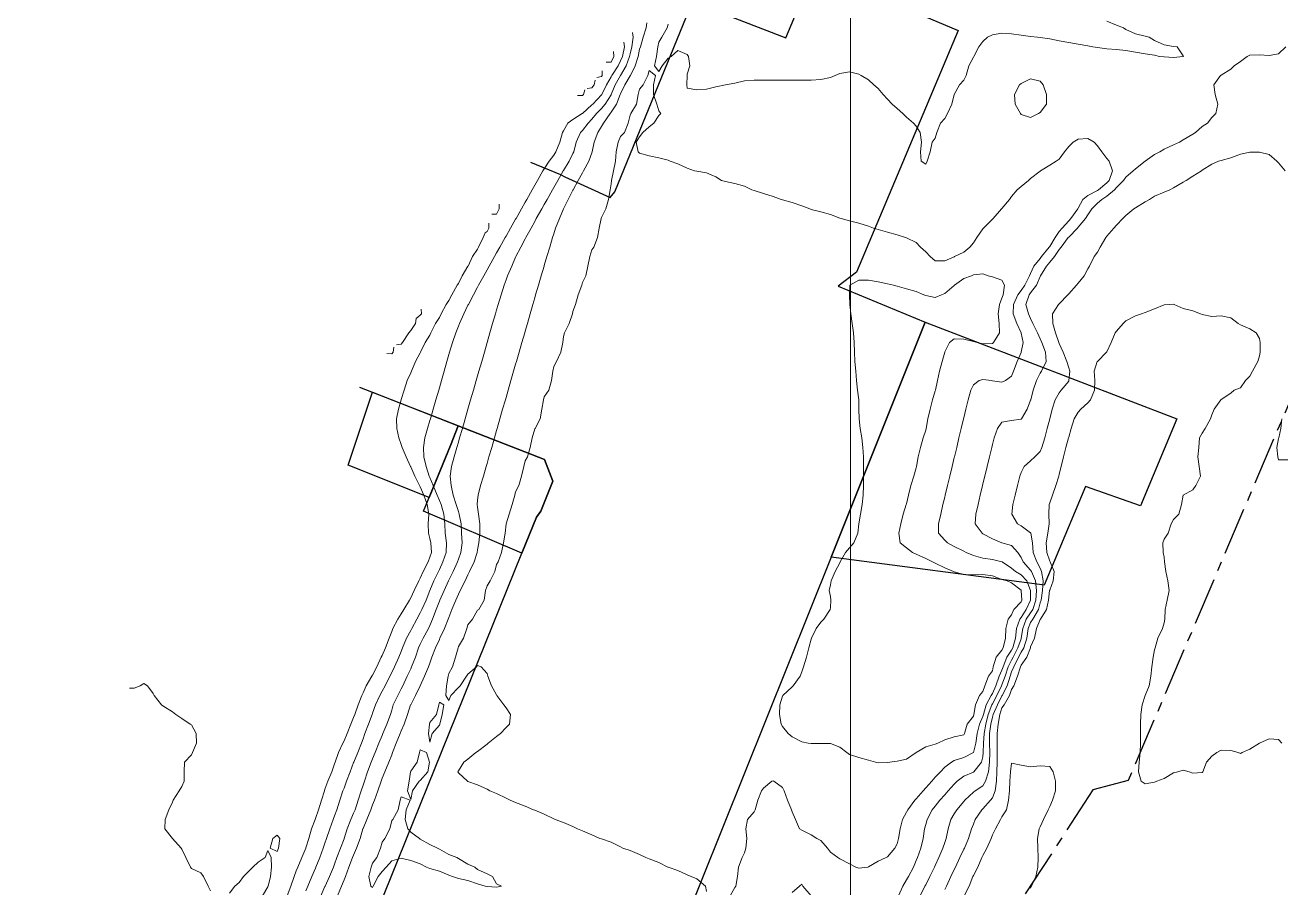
# Model space of a CAD drawing. Header units: centimetres. Extents: x 0 to 642158, y -847 to 649707.
# Drawn here: x 616123.5 to 616189.4, y 621816.2 to 621861.4 of the extents above; entities that cross this region are included whole.
import ezdxf

# ---------------------------------------------------------------- set-up
doc = ezdxf.new("R2010")
doc.units = ezdxf.units.CM
doc.header["$MEASUREMENT"] = 0
doc.linetypes.add('CENTERX2', pattern=[4, 2.5, -0.5, 0.5, -0.5])
doc.layers.add('MEV_grille', color=254, linetype='Continuous', lineweight=9)
doc.layers.add('WAL_topographie 0.5', color=253, linetype='Continuous', lineweight=20)
doc.layers.add('SPW_batiments', color=7, linetype='Continuous')
doc.layers.add('SPW_parcellaire cadastral', color=7, linetype='CENTERX2', lineweight=25, true_color=0xff0542)

# ---------------------------------------------------------------- blocks, each defined once
blk = doc.blocks.new('*U112')
at = {"layer": 'MEV_grille', "transparency": 33554687}
blk.add_lwpolyline([(0, 1825.476), (0, -1825.476)], dxfattribs=at)
blk = doc.blocks.new('*U113')
at = {"layer": 'MEV_grille', "color": 0, "linetype": 'ByBlock', "lineweight": -2, "transparency": 16777216}
blk.add_blockref('*U112', (800, 0), dxfattribs=at)

msp = doc.modelspace()

# ---------------------------------------------------------------- linework, layer by layer
at = {"layer": 'SPW_batiments'}
for points in [[(616171.126, 621882.003), (616178.111, 621879.269), (616185.422, 621897.199), (616187.075, 621901.25), (616187.257, 621901.694), (616194.257, 621898.688), (616194.082, 621898.413), (616184.051, 621872.988), (616180.718, 621865.674), (616170.565, 621869.487), (616169.685, 621868.452), (616167.672, 621863.14), (616172.446, 621861.106), (616167.122, 621848.431), (616166.152, 621847.699), (616170.725, 621845.814), (616165.786, 621833.502), (616146.481, 621785.376)], [(616150.036, 621854.203), (616151.608, 621853.562), (616151.828, 621853.428), (616154.201, 621852.356), (616154.442, 621852.653), (616158.522, 621862.609), (616163.412, 621860.728), (616167.522, 621870.49), (616163.591, 621872.07)], [(616165.786, 621833.502), (616170.725, 621845.814), (616183.916, 621840.755), (616182.017, 621836.188), (616179.134, 621837.204), (616176.967, 621832.037), (616176.717, 621832.07), (616165.786, 621833.502)], [(616139.314, 621808.305), (616149.58, 621833.701), (616150.345, 621835.593), (616150.563, 621835.91), (616151.191, 621837.473), (616150.76, 621838.609), (616146.237, 621840.38), (616141.082, 621842.399)], [(616146.237, 621840.38), (616145.834, 621839.35), (616144.714, 621836.622), (616140.471, 621838.317), (616141.746, 621842.14), (616146.237, 621840.38)], [(616150.76, 621838.609), (616151.191, 621837.473), (616150.563, 621835.91), (616150.345, 621835.593), (616149.58, 621833.701), (616144.417, 621835.9), (616145.834, 621839.35), (616146.237, 621840.38), (616150.76, 621838.609)]]:
    msp.add_lwpolyline(points, dxfattribs=at)
at = {"layer": 'SPW_parcellaire cadastral'}
msp.add_lwpolyline([(616188.258, 621904.586), (616209.84, 621894.414), (616210.931, 621891.196), (616181.371, 621821.788), (616179.519, 621821.304), (616153.63, 621781.526), (616142.741, 621768.2), (616134.192, 621775.582), (616131.925, 621772.599), (616129.462, 621769.852), (616125.173, 621773.406), (616099.439, 621787.506)], dxfattribs=at)
at = {"layer": 'WAL_topographie 0.5'}
for points in [[(616156.126, 621861.5), (616156.092, 621861.25), (616155.937, 621860.75), (616155.793, 621860.25), (616155.75, 621860.123), (616155.665, 621859.75), (616155.521, 621859.25), (616155.268, 621858.75), (616155.25, 621858.722), (616154.966, 621858.25), (616154.75, 621857.792), (616154.735, 621857.75), (616154.533, 621857.25), (616154.25, 621856.818), (616154.197, 621856.75), (616153.85, 621856.25), (616153.75, 621856.079), (616153.566, 621855.75), (616153.37, 621855.25), (616153.265, 621854.75), (616153.25, 621854.701), (616153.094, 621854.25), (616152.813, 621853.75), (616152.75, 621853.638), (616152.535, 621853.25), (616152.259, 621852.75), (616152.25, 621852.732), (616152.005, 621852.25), (616151.75, 621851.75), (616151.75, 621851.75), (616151.543, 621851.25), (616151.347, 621850.75), (616151.25, 621850.451), (616151.185, 621850.25), (616151.034, 621849.75), (616150.886, 621849.25), (616150.75, 621848.781), (616150.741, 621848.75), (616150.593, 621848.25), (616150.444, 621847.75), (616150.296, 621847.25), (616150.25, 621847.089), (616150.154, 621846.75), (616150.015, 621846.25), (616149.87, 621845.75), (616149.75, 621845.344), (616149.723, 621845.25), (616149.577, 621844.75), (616149.432, 621844.25), (616149.286, 621843.75), (616149.25, 621843.623), (616149.145, 621843.25), (616149.003, 621842.75), (616148.859, 621842.25), (616148.75, 621841.875), (616148.714, 621841.75), (616148.568, 621841.25), (616148.424, 621840.75), (616148.284, 621840.25), (616148.25, 621840.131), (616148.141, 621839.75), (616147.995, 621839.25), (616147.85, 621838.75), (616147.75, 621838.406), (616147.704, 621838.25), (616147.556, 621837.75), (616147.407, 621837.25), (616147.277, 621836.75), (616147.25, 621836.489), (616147.233, 621836.25), (616147.25, 621836.113), (616147.295, 621835.75), (616147.368, 621835.25), (616147.369, 621834.75), (616147.318, 621834.25), (616147.25, 621833.88), (616147.23, 621833.75), (616147.066, 621833.25), (616146.836, 621832.75), (616146.75, 621832.575), (616146.597, 621832.25), (616146.348, 621831.75), (616146.25, 621831.553), (616146.117, 621831.25), (616145.91, 621830.75), (616145.75, 621830.333), (616145.72, 621830.25), (616145.516, 621829.75), (616145.279, 621829.25), (616145.25, 621829.189), (616145.049, 621828.75), (616144.862, 621828.25), (616144.75, 621827.936), (616144.685, 621827.75), (616144.474, 621827.25), (616144.25, 621826.76), (616144.245, 621826.75), (616144.002, 621826.25), (616143.75, 621825.764), (616143.743, 621825.75), (616143.575, 621825.25), (616143.409, 621824.75), (616143.25, 621824.39), (616143.193, 621824.25), (616142.989, 621823.75), (616142.798, 621823.25), (616142.75, 621823.134), (616142.598, 621822.75), (616142.383, 621822.25), (616142.25, 621821.905), (616142.197, 621821.75), (616142.021, 621821.25), (616141.842, 621820.75), (616141.75, 621820.506), (616141.663, 621820.25), (616141.449, 621819.75), (616141.25, 621819.271), (616141.242, 621819.25), (616141.089, 621818.75), (616140.911, 621818.25), (616140.75, 621817.871), (616140.701, 621817.75), (616140.51, 621817.25), (616140.323, 621816.75), (616140.25, 621816.576), (616140.111, 621816.25), (616139.9, 621815.75)], [(616157.25, 621861.443), (616157.192, 621861.25), (616156.918, 621860.75), (616156.75, 621860.492), (616156.697, 621860.25), (616156.631, 621859.75), (616156.529, 621859.25), (616156.75, 621858.956), (616156.925, 621859.25), (616157.25, 621859.647), (616157.405, 621859.75), (616157.75, 621860.058), (616158.25, 621859.844), (616158.315, 621859.75), (616158.381, 621859.25), (616158.25, 621858.821), (616158.242, 621858.75), (616158.228, 621858.25), (616158.25, 621858.083), (616158.75, 621858), (616159.25, 621858.036), (616159.75, 621858.15), (616160.249, 621858.25), (616160.25, 621858.25), (616160.75, 621858.35), (616161.25, 621858.464), (616161.75, 621858.5), (616162.25, 621858.5), (616162.75, 621858.5), (616163.25, 621858.5), (616163.75, 621858.5), (616164.25, 621858.5), (616164.75, 621858.5), (616165.25, 621858.536), (616165.75, 621858.65), (616166, 621858.75), (616166.25, 621858.85), (616166.75, 621858.938), (616167.25, 621858.821), (616167.361, 621858.75), (616167.75, 621858.517), (616168.036, 621858.25), (616168.25, 621858.062), (616168.513, 621857.75), (616168.75, 621857.513), (616169, 621857.25), (616169.25, 621857.012), (616169.555, 621856.75), (616169.75, 621856.566), (616170.103, 621856.25), (616170.25, 621856.094), (616170.462, 621855.75), (616170.536, 621855.25), (616170.478, 621854.75), (616170.513, 621854.25), (616170.75, 621854.1), (616170.835, 621854.25), (616170.976, 621854.75), (616171.091, 621855.25), (616171.25, 621855.469), (616171.33, 621855.75), (616171.526, 621856.25), (616171.75, 621856.491), (616171.887, 621856.75), (616172.125, 621857.25), (616172.25, 621857.75), (616172.25, 621857.75), (616172.518, 621858.25), (616172.75, 621858.507), (616172.879, 621858.75), (616173.016, 621859.25), (616173.25, 621859.704), (616173.271, 621859.75), (616173.533, 621860.25), (616173.75, 621860.521), (616173.984, 621860.75), (616174.25, 621860.87), (616174.75, 621860.964), (616175.25, 621860.93), (616175.75, 621860.855), (616176.25, 621860.787), (616176.615, 621860.75), (616176.75, 621860.735), (616177.25, 621860.661), (616177.75, 621860.556), (616178.25, 621860.473), (616178.75, 621860.393), (616179.25, 621860.298), (616179.506, 621860.25), (616179.75, 621860.213), (616180.25, 621860.149), (616180.75, 621860.105), (616181.25, 621860.052), (616181.75, 621859.967), (616182.25, 621859.89), (616182.75, 621859.81), (616183.017, 621859.75), (616183.25, 621859.725), (616183.75, 621859.699), (616184.25, 621859.746), (616184.259, 621859.75), (616184.25, 621859.786), (616183.94, 621860.25), (616183.75, 621860.275), (616183.25, 621860.359), (616182.75, 621860.574), (616182.464, 621860.75), (616182.25, 621860.803), (616181.75, 621860.937), (616181.25, 621861.164), (616181.117, 621861.25), (616180.75, 621861.384), (616180.25, 621861.602)], [(616154.914, 621860.5), (616154.96, 621860.25), (616154.849, 621859.75), (616154.75, 621859.509), (616154.618, 621859.25), (616154.294, 621858.75), (616154.25, 621858.671), (616154.007, 621858.25), (616153.766, 621857.75), (616153.75, 621857.726), (616153.295, 621857.25), (616153.25, 621857.205), (616152.75, 621856.761), (616152.73, 621856.75), (616152.25, 621856.447), (616152, 621856.267), (616151.991, 621856.25), (616151.75, 621855.849), (616151.712, 621855.75), (616151.561, 621855.25), (616151.358, 621854.75), (616151.25, 621854.578), (616151.013, 621854.25), (616150.75, 621853.856), (616150.678, 621853.75), (616150.396, 621853.25), (616150.25, 621852.991), (616150.114, 621852.75), (616149.832, 621852.25), (616149.75, 621852.104), (616149.551, 621851.75), (616149.269, 621851.25), (616149.25, 621851.217), (616148.987, 621850.75), (616148.75, 621850.33), (616148.705, 621850.25), (616148.423, 621849.75), (616148.25, 621849.443), (616148.141, 621849.25), (616147.861, 621848.75), (616147.75, 621848.552), (616147.582, 621848.25), (616147.306, 621847.75), (616147.25, 621847.645), (616147.04, 621847.25), (616146.773, 621846.75), (616146.75, 621846.701), (616146.537, 621846.25), (616146.307, 621845.75), (616146.25, 621845.602), (616146.116, 621845.25), (616145.942, 621844.75), (616145.786, 621844.25), (616145.75, 621844.125), (616145.641, 621843.75), (616145.499, 621843.25), (616145.357, 621842.75), (616145.25, 621842.375), (616145.214, 621842.25), (616145.068, 621841.75), (616144.923, 621841.25), (616144.777, 621840.75), (616144.75, 621840.656), (616144.63, 621840.25), (616144.491, 621839.75), (616144.41, 621839.25), (616144.443, 621838.75), (616144.563, 621838.25), (616144.718, 621837.75), (616144.75, 621837.671), (616144.928, 621837.25), (616145.137, 621836.75), (616145.25, 621836.472), (616145.347, 621836.25), (616145.492, 621835.75), (616145.529, 621835.25), (616145.554, 621834.75), (616145.624, 621834.25), (616145.605, 621833.75), (616145.438, 621833.25), (616145.25, 621832.855), (616145.198, 621832.75), (616144.961, 621832.25), (616144.752, 621831.75), (616144.75, 621831.745), (616144.555, 621831.25), (616144.33, 621830.75), (616144.25, 621830.577), (616144.072, 621830.25), (616143.801, 621829.75), (616143.75, 621829.661), (616143.522, 621829.25), (616143.32, 621828.75), (616143.25, 621828.554), (616143.133, 621828.25), (616142.894, 621827.75), (616142.75, 621827.448), (616142.656, 621827.25), (616142.404, 621826.75), (616142.25, 621826.481), (616142.12, 621826.25), (616141.902, 621825.75), (616141.75, 621825.324), (616141.725, 621825.25), (616141.541, 621824.75), (616141.348, 621824.25), (616141.25, 621823.979), (616141.166, 621823.75), (616140.971, 621823.25), (616140.759, 621822.75), (616140.75, 621822.726), (616140.565, 621822.25), (616140.385, 621821.75), (616140.25, 621821.39), (616140.196, 621821.25), (616140.037, 621820.75), (616139.867, 621820.25), (616139.75, 621819.931), (616139.687, 621819.75), (616139.513, 621819.25), (616139.337, 621818.75), (616139.25, 621818.505), (616139.163, 621818.25), (616138.975, 621817.75), (616138.773, 621817.25), (616138.75, 621817.196), (616138.564, 621816.75), (616138.35, 621816.25), (616138.25, 621816.013)], [(616155.384, 621861), (616155.41, 621860.75), (616155.346, 621860.25), (616155.25, 621859.884), (616155.22, 621859.75), (616155.05, 621859.25), (616154.75, 621858.75), (616154.75, 621858.75), (616154.465, 621858.25), (616154.26, 621857.75), (616154.25, 621857.732), (616153.951, 621857.25), (616153.75, 621857.01), (616153.489, 621856.75), (616153.25, 621856.459), (616153.047, 621856.25), (616152.75, 621855.859), (616152.646, 621855.75), (616152.426, 621855.25), (616152.295, 621854.75), (616152.25, 621854.653), (616152.052, 621854.25), (616151.75, 621853.763), (616151.742, 621853.75), (616151.46, 621853.25), (616151.25, 621852.877), (616151.178, 621852.75), (616150.896, 621852.25), (616150.75, 621851.991), (616150.614, 621851.75), (616150.334, 621851.25), (616150.25, 621851.098), (616150.057, 621850.75), (616149.781, 621850.25), (616149.75, 621850.19), (616149.523, 621849.75), (616149.264, 621849.25), (616149.25, 621849.219), (616149.041, 621848.75), (616148.824, 621848.25), (616148.75, 621848.041), (616148.648, 621847.75), (616148.488, 621847.25), (616148.333, 621846.75), (616148.25, 621846.469), (616148.186, 621846.25), (616148.041, 621845.75), (616147.895, 621845.25), (616147.752, 621844.75), (616147.75, 621844.742), (616147.612, 621844.25), (616147.468, 621843.75), (616147.323, 621843.25), (616147.25, 621843), (616147.177, 621842.75), (616147.033, 621842.25), (616146.891, 621841.75), (616146.75, 621841.25), (616146.75, 621841.25), (616146.605, 621840.75), (616146.459, 621840.25), (616146.314, 621839.75), (616146.25, 621839.531), (616146.167, 621839.25), (616146.019, 621838.75), (616145.885, 621838.25), (616145.819, 621837.75), (616145.86, 621837.25), (616145.982, 621836.75), (616146.138, 621836.25), (616146.25, 621835.885), (616146.295, 621835.75), (616146.396, 621835.25), (616146.419, 621834.75), (616146.437, 621834.25), (616146.382, 621833.75), (616146.25, 621833.387), (616146.203, 621833.25), (616145.979, 621832.75), (616145.75, 621832.288), (616145.732, 621832.25), (616145.498, 621831.75), (616145.272, 621831.25), (616145.25, 621831.194), (616145.085, 621830.75), (616144.892, 621830.25), (616144.75, 621829.921), (616144.674, 621829.75), (616144.408, 621829.25), (616144.25, 621828.929), (616144.164, 621828.75), (616143.992, 621828.25), (616143.797, 621827.75), (616143.75, 621827.649), (616143.563, 621827.25), (616143.334, 621826.75), (616143.25, 621826.592), (616143.064, 621826.25), (616142.835, 621825.75), (616142.75, 621825.469), (616142.68, 621825.25), (616142.501, 621824.75), (616142.294, 621824.25), (616142.25, 621824.146), (616142.081, 621823.75), (616141.887, 621823.25), (616141.75, 621822.925), (616141.676, 621822.75), (616141.479, 621822.25), (616141.319, 621821.75), (616141.25, 621821.546), (616141.145, 621821.25), (616140.989, 621820.75), (616140.827, 621820.25), (616140.75, 621820.077), (616140.602, 621819.75), (616140.411, 621819.25), (616140.254, 621818.75), (616140.25, 621818.739), (616140.062, 621818.25), (616139.87, 621817.75), (616139.75, 621817.395), (616139.698, 621817.25), (616139.49, 621816.75), (616139.256, 621816.25), (616139.25, 621816.235), (616139.03, 621815.75)], [(616154.383, 621860), (616154.403, 621859.75), (616154.25, 621859.443), (616154, 621859.443)], [(616169.315, 621815.75), (616169.556, 621816.25), (616169.75, 621816.587), (616169.842, 621816.75), (616170.103, 621817.25), (616170.25, 621817.592), (616170.318, 621817.75), (616170.487, 621818.25), (616170.61, 621818.75), (616170.693, 621819.25), (616170.75, 621819.481), (616170.818, 621819.75), (616171.093, 621820.25), (616171.25, 621820.448), (616171.493, 621820.75), (616171.75, 621821.042), (616171.934, 621821.25), (616172.25, 621821.597), (616172.407, 621821.75), (616172.75, 621822.013), (616173.25, 621822.225), (616173.282, 621822.25), (616173.684, 621822.75), (616173.75, 621823.03), (616173.771, 621823.25), (616173.782, 621823.75), (616173.807, 621824.25), (616173.902, 621824.75), (616174.03, 621825.25), (616174.219, 621825.75), (616174.25, 621825.803), (616174.485, 621826.25), (616174.73, 621826.75), (616174.75, 621826.796), (616174.914, 621827.25), (616175.073, 621827.75), (616175.25, 621828.096), (616175.333, 621828.25), (616175.588, 621828.75), (616175.75, 621829.217), (616175.762, 621829.25), (616175.843, 621829.75), (616176.023, 621830.25), (616176.25, 621830.573), (616176.366, 621830.75), (616176.517, 621831.25), (616176.553, 621831.75), (616176.515, 621832.25), (616176.293, 621832.75), (616176.25, 621832.821), (616175.856, 621833.25), (616175.75, 621833.485), (616175.588, 621833.75), (616175.25, 621834.108), (616174.75, 621834.25), (616174.75, 621834.25), (616174.25, 621834.45), (616173.75, 621834.722), (616173.704, 621834.75), (616173.342, 621835.25), (616173.372, 621835.75), (616173.493, 621836.25), (616173.61, 621836.75), (616173.727, 621837.25), (616173.75, 621837.344), (616173.849, 621837.75), (616173.97, 621838.25), (616174.092, 621838.75), (616174.213, 621839.25), (616174.25, 621839.407), (616174.335, 621839.75), (616174.507, 621840.25), (616174.75, 621840.581), (616175.25, 621840.658), (616175.75, 621840.733), (616175.766, 621840.75), (616176.078, 621841.25), (616176.25, 621841.722), (616176.258, 621841.75), (616176.392, 621842.25), (616176.552, 621842.75), (616176.75, 621843.14), (616176.823, 621843.25), (616177.071, 621843.75), (616177.025, 621844.25), (616176.843, 621844.75), (616176.75, 621844.949), (616176.611, 621845.25), (616176.375, 621845.75), (616176.25, 621846.01), (616176.136, 621846.25), (616176.006, 621846.75), (616176.177, 621847.25), (616176.25, 621847.353), (616176.568, 621847.75), (616176.75, 621848.207), (616176.772, 621848.25), (616177.081, 621848.75), (616177.25, 621848.954), (616177.497, 621849.25), (616177.75, 621849.619), (616177.855, 621849.75), (616178.227, 621850.25), (616178.25, 621850.277), (616178.713, 621850.75), (616178.75, 621850.79), (616179.125, 621851.25), (616179.25, 621851.448), (616179.465, 621851.75), (616179.75, 621852.047), (616179.991, 621852.25), (616180.25, 621852.423), (616180.641, 621852.75), (616180.75, 621852.867), (616181.121, 621853.25), (616181.25, 621853.413), (616181.628, 621853.75), (616181.75, 621853.856), (616182.25, 621854.25), (616182.25, 621854.25), (616182.75, 621854.61), (616183.032, 621854.75), (616183.25, 621854.884), (616183.75, 621855.117), (616184.058, 621855.25), (616184.25, 621855.376), (616184.75, 621855.671), (616184.895, 621855.75), (616185.25, 621856.065), (616185.53, 621856.25), (616185.75, 621856.55), (616185.962, 621856.75), (616186.071, 621857.25), (616185.925, 621857.75), (616185.85, 621858.25), (616186.21, 621858.75), (616186.25, 621858.771), (616186.75, 621859.085), (616186.924, 621859.25), (616187.25, 621859.473), (616187.613, 621859.75), (616187.75, 621859.816), (616188.25, 621859.825), (616188.75, 621859.794), (616189.25, 621859.888), (616189.641, 621860.25)], [(616160.491, 621815.75), (616160.75, 621816.174), (616160.787, 621816.25), (616160.879, 621816.75), (616160.943, 621817.25), (616161.122, 621817.75), (616161.25, 621818), (616161.315, 621818.25), (616161.364, 621818.75), (616161.32, 621819.25), (616161.4, 621819.75), (616161.75, 621820.154), (616161.808, 621820.25), (616161.948, 621820.75), (616162.148, 621821.25), (616162.25, 621821.395), (616162.69, 621821.75), (616162.75, 621821.768), (616162.794, 621821.75), (616163.25, 621821.42), (616163.332, 621821.25), (616163.503, 621820.75), (616163.71, 621820.25), (616163.75, 621820.15), (616163.922, 621819.75), (616164.139, 621819.25), (616164.25, 621819.182), (616164.75, 621818.934), (616165.036, 621818.75), (616165.25, 621818.65), (616165.607, 621818.25), (616165.75, 621818.038), (616166.146, 621817.75), (616166.25, 621817.684), (616166.75, 621817.424), (616167.094, 621817.25), (616167.25, 621817.194), (616167.712, 621817.25), (616167.75, 621817.257), (616168.25, 621817.566), (616168.67, 621817.75), (616168.75, 621817.786), (616169.129, 621818.25), (616169.25, 621818.462), (616169.329, 621818.75), (616169.418, 621819.25), (616169.541, 621819.75), (616169.75, 621820.128), (616169.812, 621820.25), (616170.185, 621820.75), (616170.25, 621820.825), (616170.617, 621821.25), (616170.75, 621821.397), (616171.066, 621821.75), (616171.25, 621821.956), (616171.518, 621822.25), (616171.75, 621822.482), (616172.107, 621822.75), (616172.25, 621822.83), (616172.75, 621822.99), (616173.25, 621823.25), (616173.25, 621823.25), (616173.387, 621823.75), (616173.452, 621824.25), (616173.576, 621824.75), (616173.75, 621825.15), (616173.777, 621825.25), (616173.92, 621825.75), (616174.185, 621826.25), (616174.25, 621826.349), (616174.422, 621826.75), (616174.607, 621827.25), (616174.75, 621827.571), (616174.804, 621827.75), (616175.004, 621828.25), (616175.25, 621828.628), (616175.313, 621828.75), (616175.456, 621829.25), (616175.519, 621829.75), (616175.688, 621830.25), (616175.75, 621830.332), (616176.01, 621830.75), (616176.243, 621831.25), (616176.25, 621831.65), (616176.251, 621831.75), (616176.25, 621831.756), (616176.055, 621832.25), (616175.75, 621832.578), (616175.45, 621832.75), (616175.25, 621832.918), (616174.755, 621833.25), (616174.75, 621833.254), (616174.25, 621833.38), (616173.75, 621833.444), (616173.25, 621833.586), (616172.877, 621833.75), (616172.75, 621833.811), (616172.25, 621834.059), (616171.894, 621834.25), (616171.75, 621834.381), (616171.428, 621834.75), (616171.42, 621835.25), (616171.537, 621835.75), (616171.654, 621836.25), (616171.75, 621836.646), (616171.775, 621836.75), (616171.896, 621837.25), (616172.018, 621837.75), (616172.14, 621838.25), (616172.25, 621838.721), (616172.257, 621838.75), (616172.374, 621839.25), (616172.494, 621839.75), (616172.615, 621840.25), (616172.739, 621840.75), (616172.75, 621840.797), (616172.86, 621841.25), (616172.979, 621841.75), (616173.119, 621842.25), (616173.25, 621842.535), (616173.558, 621842.75), (616173.75, 621842.813), (616174.196, 621842.75), (616174.25, 621842.743), (616174.75, 621842.665), (616174.939, 621842.75), (616175.25, 621842.985), (616175.361, 621843.25), (616175.546, 621843.75), (616175.75, 621844.226), (616175.761, 621844.25), (616175.857, 621844.75), (616175.75, 621845.237), (616175.748, 621845.25), (616175.532, 621845.75), (616175.33, 621846.25), (616175.349, 621846.75), (616175.583, 621847.25), (616175.75, 621847.48), (616175.941, 621847.75), (616176.2, 621848.25), (616176.25, 621848.36), (616176.415, 621848.75), (616176.75, 621849.158), (616176.827, 621849.25), (616177.225, 621849.75), (616177.25, 621849.785), (616177.532, 621850.25), (616177.75, 621850.561), (616177.902, 621850.75), (616178.25, 621851.126), (616178.366, 621851.25), (616178.724, 621851.75), (616178.75, 621851.799), (616178.989, 621852.25), (616179.25, 621852.456), (616179.75, 621852.712), (616179.806, 621852.75), (616180.25, 621853.124), (616180.368, 621853.25), (616180.543, 621853.75), (616180.376, 621854.25), (616180.25, 621854.399), (616179.978, 621854.75), (616179.75, 621855.055), (616179.581, 621855.25), (616179.25, 621855.437), (616178.75, 621855.404), (616178.486, 621855.25), (616178.25, 621855.019), (616178.033, 621854.75), (616177.75, 621854.364), (616177.585, 621854.25), (616177.25, 621854.041), (616176.769, 621853.75), (616176.75, 621853.738), (616176.25, 621853.352), (616176.135, 621853.25), (616175.75, 621852.931), (616175.554, 621852.75), (616175.25, 621852.405), (616175.143, 621852.25), (616174.75, 621851.783), (616174.724, 621851.75), (616174.279, 621851.25), (616174.25, 621851.222), (616173.784, 621850.75), (616173.75, 621850.71), (616173.432, 621850.25), (616173.25, 621849.969), (616173.069, 621849.75), (616172.75, 621849.478), (616172.258, 621849.25), (616172.25, 621849.246), (616171.75, 621849.038), (616171.25, 621849.035), (616170.992, 621849.25), (616170.75, 621849.501), (616170.474, 621849.75), (616170.25, 621849.986), (616169.75, 621850.23), (616169.682, 621850.25), (616169.25, 621850.393), (616168.75, 621850.538), (616168.25, 621850.68), (616168.006, 621850.75), (616167.75, 621850.844), (616167.25, 621851), (616166.75, 621851.129), (616166.313, 621851.25), (616166.25, 621851.275), (616165.75, 621851.466), (616165.25, 621851.606), (616164.75, 621851.729), (616164.673, 621851.75), (616164.25, 621851.92), (616163.75, 621852.094), (616163.25, 621852.23), (616163.169, 621852.25), (616162.75, 621852.41), (616162.25, 621852.565), (616161.75, 621852.719), (616161.641, 621852.75), (616161.25, 621852.952), (616160.75, 621853.081), (616160.25, 621853.193), (616160.05, 621853.25), (616159.75, 621853.434), (616159.25, 621853.641), (616158.75, 621853.728), (616158.625, 621853.75), (616158.25, 621853.886), (616157.75, 621854.118), (616157.355, 621854.25), (616157.25, 621854.307), (616156.75, 621854.433), (616156.25, 621854.531), (616155.75, 621854.681), (616155.669, 621854.75), (616155.564, 621855.25), (616155.75, 621855.536), (616155.926, 621855.75), (616156.25, 621856.047), (616156.5, 621856.25), (616156.75, 621856.645), (616156.855, 621856.75), (616156.75, 621856.893), (616156.654, 621857.25), (616156.477, 621857.75), (616156.481, 621858.25), (616156.583, 621858.75), (616156.25, 621859.014), (616156.177, 621858.75), (616155.93, 621858.25), (616155.75, 621858.032), (616155.671, 621857.75), (616155.584, 621857.25), (616155.291, 621856.75), (616155.25, 621856.675), (616155.151, 621856.25), (616154.953, 621855.75), (616154.75, 621855.556), (616154.619, 621855.25), (616154.528, 621854.75), (616154.487, 621854.25), (616154.377, 621853.75), (616154.279, 621853.25), (616154.25, 621853.062), (616154.212, 621852.75), (616154.115, 621852.25), (616153.971, 621851.75), (616153.75, 621851.309), (616153.737, 621851.25), (616153.634, 621850.75), (616153.543, 621850.25), (616153.343, 621849.75), (616153.25, 621849.611), (616153.14, 621849.25), (616153.028, 621848.75), (616152.936, 621848.25), (616152.75, 621847.889), (616152.713, 621847.75), (616152.528, 621847.25), (616152.386, 621846.75), (616152.25, 621846.375), (616152.231, 621846.25), (616152.061, 621845.75), (616151.811, 621845.25), (616151.75, 621845.068), (616151.716, 621844.75), (616151.625, 621844.25), (616151.396, 621843.75), (616151.25, 621843.489), (616151.206, 621843.25), (616151.133, 621842.75), (616150.991, 621842.25), (616150.75, 621841.899), (616150.712, 621841.75), (616150.623, 621841.25), (616150.539, 621840.75), (616150.276, 621840.25), (616150.25, 621840.221), (616150.124, 621839.75), (616150.015, 621839.25), (616149.867, 621838.75), (616149.75, 621838.547), (616149.676, 621838.25), (616149.55, 621837.75), (616149.409, 621837.25), (616149.25, 621836.929), (616149.204, 621836.75), (616149.065, 621836.25), (616148.915, 621835.75), (616148.75, 621835.25), (616148.75, 621835.25), (616148.693, 621834.75), (616148.619, 621834.25), (616148.513, 621833.75), (616148.335, 621833.25), (616148.25, 621833.106), (616148.155, 621832.75), (616147.907, 621832.25), (616147.75, 621831.995), (616147.677, 621831.75), (616147.604, 621831.25), (616147.318, 621830.75), (616147.25, 621830.723), (616146.982, 621830.25), (616146.75, 621829.958), (616146.682, 621829.75), (616146.522, 621829.25), (616146.25, 621828.81), (616146.229, 621828.75), (616146.097, 621828.25), (616145.942, 621827.75), (616145.75, 621827.393), (616145.717, 621827.25), (616145.625, 621826.75), (616145.583, 621826.25), (616145.75, 621825.989), (616145.859, 621826.25), (616146.25, 621826.672), (616146.337, 621826.75), (616146.67, 621827.25), (616146.75, 621827.364), (616147.2, 621827.75), (616147.25, 621827.818), (616147.438, 621827.75), (616147.75, 621827.393), (616147.786, 621827.25), (616147.982, 621826.75), (616148.25, 621826.281), (616148.269, 621826.25), (616148.63, 621825.75), (616148.75, 621825.592), (616148.982, 621825.25), (616148.934, 621824.75), (616148.75, 621824.575), (616148.461, 621824.25), (616148.25, 621824.092), (616147.814, 621823.75), (616147.75, 621823.694), (616147.25, 621823.312), (616147.157, 621823.25), (616146.75, 621822.913), (616146.532, 621822.75), (616146.25, 621822.292), (616146.21, 621822.25), (616146.25, 621822.191), (616146.719, 621821.75), (616146.75, 621821.737), (616147.25, 621821.562), (616147.75, 621821.327), (616147.893, 621821.25), (616148.25, 621821.111), (616148.75, 621820.871), (616148.969, 621820.75), (616149.25, 621820.64), (616149.75, 621820.447), (616150.183, 621820.25), (616150.25, 621820.228), (616150.75, 621820.02), (616151.25, 621819.781), (616151.313, 621819.75), (616151.75, 621819.591), (616152.25, 621819.375), (616152.5, 621819.25), (616152.75, 621819.158), (616153.25, 621818.938), (616153.667, 621818.75), (616153.75, 621818.723), (616154.25, 621818.55), (616154.75, 621818.304), (616154.861, 621818.25), (616155.25, 621818.118), (616155.75, 621817.909), (616156.083, 621817.75), (616156.25, 621817.69), (616156.75, 621817.495), (616157.23, 621817.25), (616157.25, 621817.242), (616157.75, 621817.066), (616158.25, 621816.846), (616158.455, 621816.75), (616158.75, 621816.638), (616159.2, 621816.25), (616159.25, 621815.972)], [(616153.412, 621858.5), (616153.372, 621858.25), (616153.25, 621858.098), (616153, 621858.061)], [(616153.79, 621859), (616153.784, 621858.75), (616153.75, 621858.686), (616153.5, 621858.637)], [(616176.657, 621856.75), (616176.25, 621856.546), (616175.75, 621856.708), (616175.719, 621856.75), (616175.447, 621857.25), (616175.41, 621857.75), (616175.675, 621858.25), (616175.75, 621858.326), (616176.25, 621858.572), (616176.75, 621858.453), (616176.908, 621858.25), (616177.082, 621857.75), (616177.09, 621857.25), (616176.75, 621856.81), (616176.657, 621856.75)], [(616152.873, 621858), (616152.81, 621857.75), (616152.75, 621857.699), (616152.5, 621857.699)], [(616170.451, 621815.75), (616170.713, 621816.25), (616170.75, 621816.32), (616170.97, 621816.75), (616171.208, 621817.25), (616171.25, 621817.341), (616171.441, 621817.75), (616171.654, 621818.25), (616171.75, 621818.539), (616171.823, 621818.75), (616171.934, 621819.25), (616172.075, 621819.75), (616172.25, 621820.044), (616172.376, 621820.25), (616172.75, 621820.689), (616172.804, 621820.75), (616173.25, 621821.182), (616173.345, 621821.25), (616173.75, 621821.504), (616173.89, 621821.75), (616174.041, 621822.25), (616174.099, 621822.75), (616174.107, 621823.25), (616174.096, 621823.75), (616174.103, 621824.25), (616174.168, 621824.75), (616174.25, 621825.102), (616174.294, 621825.25), (616174.507, 621825.75), (616174.75, 621826.235), (616174.76, 621826.25), (616175.015, 621826.75), (616175.17, 621827.25), (616175.25, 621827.488), (616175.369, 621827.75), (616175.617, 621828.25), (616175.75, 621828.516), (616175.893, 621828.75), (616176.045, 621829.25), (616176.121, 621829.75), (616176.25, 621830.064), (616176.359, 621830.25), (616176.659, 621830.75), (616176.75, 621831.096), (616176.803, 621831.25), (616176.879, 621831.75), (616176.915, 621832.25), (616176.825, 621832.75), (616176.75, 621832.925), (616176.583, 621833.25), (616176.385, 621833.75), (616176.344, 621834.25), (616176.265, 621834.75), (616176.25, 621834.778), (616175.75, 621835.148), (616175.557, 621835.25), (616175.265, 621835.75), (616175.323, 621836.25), (616175.445, 621836.75), (616175.567, 621837.25), (616175.692, 621837.75), (616175.75, 621837.934), (616175.915, 621838.25), (616176.25, 621838.552), (616176.476, 621838.75), (616176.75, 621839.042), (616176.833, 621839.25), (616176.994, 621839.75), (616177.125, 621840.25), (616177.25, 621840.75), (616177.25, 621840.75), (616177.377, 621841.25), (616177.541, 621841.75), (616177.75, 621842.117), (616177.859, 621842.25), (616178.25, 621842.731), (616178.26, 621842.75), (616178.303, 621843.25), (616178.25, 621843.421), (616178.157, 621843.75), (616177.963, 621844.25), (616177.75, 621844.701), (616177.728, 621844.75), (616177.551, 621845.25), (616177.414, 621845.75), (616177.39, 621846.25), (616177.718, 621846.75), (616177.75, 621846.781), (616178.208, 621847.25), (616178.25, 621847.3), (616178.664, 621847.75), (616178.75, 621847.868), (616179.054, 621848.25), (616179.25, 621848.605), (616179.33, 621848.75), (616179.591, 621849.25), (616179.75, 621849.489), (616179.898, 621849.75), (616180.195, 621850.25), (616180.25, 621850.326), (616180.607, 621850.75), (616180.75, 621850.906), (616181.088, 621851.25), (616181.25, 621851.404), (616181.662, 621851.75), (616181.75, 621851.816), (616182.25, 621852.118), (616182.477, 621852.25), (616182.75, 621852.414), (616183.25, 621852.638), (616183.543, 621852.75), (616183.75, 621852.857), (616184.25, 621853.161), (616184.406, 621853.25), (616184.75, 621853.466), (616185.218, 621853.75), (616185.25, 621853.776), (616185.75, 621854.093), (616186.094, 621854.25), (616186.25, 621854.295), (616186.75, 621854.428), (616187.25, 621854.621), (616187.75, 621854.735), (616188.25, 621854.725), (616188.75, 621854.607), (616189.167, 621854.25), (616189.25, 621854.173), (616189.601, 621853.75)], [(616148.394, 621852), (616148.382, 621851.75), (616148.25, 621851.482), (616148, 621851.482)], [(616147.85, 621851), (616147.843, 621850.75), (616147.75, 621850.566), (616147.657, 621850.5), (616147.548, 621850.25), (616147.303, 621849.75), (616147.25, 621849.65), (616146.993, 621849.25), (616146.753, 621848.75), (616146.75, 621848.745), (616146.447, 621848.25), (616146.25, 621847.851), (616146.183, 621847.75), (616145.903, 621847.25), (616145.75, 621846.959), (616145.612, 621846.75), (616145.353, 621846.25), (616145.25, 621846.058), (616145.054, 621845.75), (616144.809, 621845.25), (616144.75, 621845.139), (616144.514, 621844.75), (616144.266, 621844.25), (616144.25, 621844.216), (616144.001, 621843.75), (616143.783, 621843.25), (616143.75, 621843.168), (616143.57, 621842.75), (616143.405, 621842.25), (616143.25, 621841.77), (616143.243, 621841.75), (616143.1, 621841.25), (616143.001, 621840.75), (616143.013, 621840.25), (616143.12, 621839.75), (616143.25, 621839.406), (616143.3, 621839.25), (616143.501, 621838.75), (616143.745, 621838.25), (616143.75, 621838.241), (616143.966, 621837.75), (616144.212, 621837.25), (616144.25, 621837.178), (616144.434, 621836.75), (616144.615, 621836.25), (616144.699, 621835.75), (616144.655, 621835.25), (616144.672, 621834.75), (616144.75, 621834.484), (616144.805, 621834.25), (616144.834, 621833.75), (616144.75, 621833.504), (616144.656, 621833.25), (616144.405, 621832.75), (616144.25, 621832.402), (616144.169, 621832.25), (616143.936, 621831.75), (616143.75, 621831.363), (616143.681, 621831.25), (616143.379, 621830.75), (616143.25, 621830.532), (616143.075, 621830.25), (616142.811, 621829.75), (616142.75, 621829.597), (616142.612, 621829.25), (616142.423, 621828.75), (616142.25, 621828.345), (616142.206, 621828.25), (616141.965, 621827.75), (616141.75, 621827.314), (616141.713, 621827.25), (616141.418, 621826.75), (616141.25, 621826.391), (616141.181, 621826.25), (616140.998, 621825.75), (616140.814, 621825.25), (616140.75, 621825.088), (616140.609, 621824.75), (616140.413, 621824.25), (616140.25, 621823.866), (616140.195, 621823.75), (616139.968, 621823.25), (616139.779, 621822.75), (616139.75, 621822.664), (616139.606, 621822.25), (616139.402, 621821.75), (616139.25, 621821.329), (616139.221, 621821.25), (616139.066, 621820.75), (616138.908, 621820.25), (616138.75, 621819.791), (616138.734, 621819.75), (616138.549, 621819.25), (616138.401, 621818.75), (616138.25, 621818.268), (616138.244, 621818.25), (616138.039, 621817.75), (616137.826, 621817.25), (616137.75, 621817.052), (616137.631, 621816.75), (616137.454, 621816.25), (616137.263, 621815.75)], [(616168.75, 621822.735), (616168.875, 621822.75), (616169.25, 621822.808), (616169.75, 621822.906), (616170.25, 621823.25), (616170.25, 621823.25), (616170.75, 621823.554), (616171.25, 621823.702), (616171.392, 621823.75), (616171.75, 621823.915), (616172.25, 621824.076), (616172.75, 621824.192), (616172.78, 621824.25), (616172.921, 621824.75), (616173.25, 621825.154), (616173.275, 621825.25), (616173.363, 621825.75), (616173.569, 621826.25), (616173.75, 621826.459), (616173.844, 621826.75), (616174.044, 621827.25), (616174.25, 621827.536), (616174.293, 621827.75), (616174.437, 621828.25), (616174.75, 621828.619), (616174.805, 621828.75), (616174.93, 621829.25), (616174.96, 621829.75), (616175.069, 621830.25), (616175.25, 621830.479), (616175.379, 621830.75), (616175.75, 621831.155), (616175.787, 621831.25), (616175.762, 621831.75), (616175.75, 621831.774), (616175.25, 621832.158), (616175.025, 621832.25), (616174.75, 621832.334), (616174.25, 621832.516), (616173.75, 621832.592), (616173.25, 621832.576), (616172.75, 621832.584), (616172.25, 621832.725), (616172.202, 621832.75), (616171.75, 621832.945), (616171.25, 621833.182), (616171.11, 621833.25), (616170.75, 621833.419), (616170.25, 621833.657), (616170.061, 621833.75), (616169.75, 621833.984), (616169.406, 621834.25), (616169.337, 621834.75), (616169.452, 621835.25), (616169.564, 621835.75), (616169.729, 621836.25), (616169.75, 621836.294), (616169.844, 621836.75), (616169.975, 621837.25), (616170.121, 621837.75), (616170.25, 621838.175), (616170.265, 621838.25), (616170.363, 621838.75), (616170.479, 621839.25), (616170.624, 621839.75), (616170.75, 621840.154), (616170.771, 621840.25), (616170.869, 621840.75), (616170.978, 621841.25), (616171.11, 621841.75), (616171.25, 621842.212), (616171.259, 621842.25), (616171.373, 621842.75), (616171.482, 621843.25), (616171.605, 621843.75), (616171.747, 621844.25), (616171.75, 621844.258), (616172.002, 621844.75), (616172.25, 621844.935), (616172.75, 621844.919), (616173.25, 621844.8), (616173.454, 621844.75), (616173.75, 621844.677), (616174.25, 621844.704), (616174.301, 621844.75), (616174.623, 621845.25), (616174.6, 621845.75), (616174.542, 621846.25), (616174.628, 621846.75), (616174.75, 621847.079), (616174.806, 621847.25), (616174.876, 621847.75), (616174.75, 621848.015), (616174.25, 621848.194), (616174.033, 621848.25), (616173.75, 621848.355), (616173.25, 621848.304), (616173.152, 621848.25), (616172.75, 621848.099), (616172.266, 621847.75), (616172.25, 621847.74), (616171.75, 621847.319), (616171.574, 621847.25), (616171.25, 621847.103), (616170.75, 621847.208), (616170.645, 621847.25), (616170.25, 621847.416), (616169.75, 621847.556), (616169.25, 621847.696), (616169.064, 621847.75), (616168.75, 621847.83), (616168.25, 621847.938), (616167.75, 621848.009), (616167.25, 621848.015), (616166.769, 621847.75), (616166.75, 621847.25), (616166.765, 621846.75), (616166.82, 621846.25), (616166.895, 621845.75), (616166.958, 621845.25), (616166.992, 621844.75), (616167.008, 621844.25), (616167.042, 621843.75), (616167.083, 621843.25), (616167.122, 621842.75), (616167.18, 621842.25), (616167.235, 621841.75), (616167.25, 621841.251), (616167.25, 621841.25), (616167.265, 621840.75), (616167.32, 621840.25), (616167.395, 621839.75), (616167.458, 621839.25), (616167.485, 621838.75), (616167.48, 621838.25), (616167.483, 621837.75), (616167.486, 621837.25), (616167.468, 621836.75), (616167.413, 621836.25), (616167.326, 621835.75), (616167.25, 621835.25), (616167.25, 621835.25), (616167.194, 621834.75), (616166.977, 621834.25), (616166.75, 621833.978), (616166.548, 621833.75), (616166.266, 621833.25), (616166.25, 621833.208), (616166.011, 621832.75), (616165.792, 621832.25), (616165.75, 621832.042), (616165.69, 621831.75), (616165.75, 621831.432), (616165.779, 621831.25), (616165.75, 621830.85), (616165.744, 621830.75), (616165.402, 621830.25), (616165.25, 621830.098), (616165.003, 621829.75), (616164.765, 621829.25), (616164.75, 621829.197), (616164.625, 621828.75), (616164.506, 621828.25), (616164.344, 621827.75), (616164.25, 621827.482), (616164.162, 621827.25), (616163.806, 621826.75), (616163.75, 621826.693), (616163.263, 621826.25), (616163.25, 621826.217), (616163.107, 621825.75), (616163.079, 621825.25), (616163.169, 621824.75), (616163.25, 621824.621), (616163.545, 621824.25), (616163.75, 621824.07), (616164.25, 621823.821), (616164.583, 621823.75), (616164.75, 621823.725), (616165.25, 621823.725), (616165.75, 621823.726), (616166.25, 621823.533), (616166.611, 621823.25), (616166.75, 621823.15), (616167.25, 621822.991), (616167.75, 621822.853), (616168.125, 621822.75), (616168.25, 621822.721), (616168.75, 621822.735)], [(616171.75, 621816.079), (616171.834, 621816.25), (616172.073, 621816.75), (616172.25, 621817.125), (616172.309, 621817.25), (616172.544, 621817.75), (616172.75, 621818.191), (616172.778, 621818.25), (616172.994, 621818.75), (616173.159, 621819.25), (616173.25, 621819.502), (616173.344, 621819.75), (616173.69, 621820.25), (616173.75, 621820.309), (616174.146, 621820.75), (616174.25, 621820.889), (616174.385, 621821.25), (616174.462, 621821.75), (616174.488, 621822.25), (616174.499, 621822.75), (616174.498, 621823.25), (616174.489, 621823.75), (616174.493, 621824.25), (616174.543, 621824.75), (616174.634, 621825.25), (616174.75, 621825.595), (616174.858, 621825.75), (616175.147, 621826.25), (616175.25, 621826.556), (616175.37, 621826.75), (616175.569, 621827.25), (616175.716, 621827.75), (616175.75, 621827.828), (616176.054, 621828.25), (616176.238, 621828.75), (616176.25, 621828.804), (616176.449, 621829.25), (616176.551, 621829.75), (616176.75, 621830.231), (616176.765, 621830.25), (616177.088, 621830.75), (616177.183, 621831.25), (616177.249, 621831.75), (616177.25, 621831.76), (616177.432, 621832.25), (616177.482, 621832.75), (616177.277, 621833.25), (616177.25, 621833.291), (616177.106, 621833.75), (616177.069, 621834.25), (616177.15, 621834.75), (616177.228, 621835.25), (616177.204, 621835.75), (616177.215, 621836.25), (616177.25, 621836.343), (616177.393, 621836.75), (616177.573, 621837.25), (616177.725, 621837.75), (616177.75, 621837.84), (616177.857, 621838.25), (616177.979, 621838.75), (616178.106, 621839.25), (616178.241, 621839.75), (616178.25, 621839.785), (616178.375, 621840.25), (616178.543, 621840.75), (616178.75, 621841.096), (616178.89, 621841.25), (616179.25, 621841.592), (616179.394, 621841.75), (616179.608, 621842.25), (616179.611, 621842.75), (616179.583, 621843.25), (616179.745, 621843.75), (616179.75, 621843.756), (616180.238, 621844.25), (616180.25, 621844.267), (616180.48, 621844.75), (616180.687, 621845.25), (616180.75, 621845.349), (616181.105, 621845.75), (616181.25, 621845.879), (616181.75, 621846.156), (616182.065, 621846.25), (616182.25, 621846.326), (616182.75, 621846.516), (616183.25, 621846.725), (616183.55, 621846.75), (616183.75, 621846.764), (616183.786, 621846.75), (616184.25, 621846.54), (616184.75, 621846.403), (616185.157, 621846.25), (616185.25, 621846.216), (616185.75, 621846.108), (616186.25, 621846.153), (616186.75, 621846.05), (616187.14, 621845.75), (616187.25, 621845.684), (616187.75, 621845.458), (616188.069, 621845.25), (616188.25, 621844.966), (616188.287, 621844.75), (616188.283, 621844.25), (616188.25, 621844.056), (616188.172, 621843.75), (616187.883, 621843.25), (616187.75, 621842.993), (616187.515, 621842.75), (616187.25, 621842.375), (616186.917, 621842.25), (616186.75, 621842.099), (616186.25, 621841.77), (616186.219, 621841.75), (616185.868, 621841.25), (616185.75, 621840.964), (616185.679, 621840.75), (616185.406, 621840.25), (616185.25, 621840), (616185.103, 621839.75), (616185.068, 621839.25), (616185.011, 621838.75), (616185.09, 621838.25), (616185.157, 621837.75), (616184.911, 621837.25), (616184.75, 621837.023), (616184.25, 621836.75), (616184.25, 621836.75), (616184.155, 621836.25), (616184.016, 621835.75), (616183.75, 621835.464), (616183.614, 621835.25), (616183.469, 621834.75), (616183.25, 621834.432), (616183.187, 621834.25), (616183.207, 621833.75), (616183.25, 621833.5), (616183.271, 621833.25), (616183.336, 621832.75), (616183.452, 621832.25), (616183.508, 621831.75), (616183.414, 621831.25), (616183.303, 621830.75), (616183.289, 621830.25), (616183.25, 621830.05), (616183.166, 621829.75), (616182.919, 621829.25), (616182.776, 621828.75), (616182.75, 621828.633), (616182.669, 621828.25), (616182.599, 621827.75), (616182.548, 621827.25), (616182.462, 621826.75), (616182.25, 621826.25), (616182.25, 621826.25), (616182.092, 621825.75), (616182.026, 621825.25), (616182.015, 621824.75), (616182.014, 621824.25), (616182.012, 621823.75), (616181.997, 621823.25), (616181.943, 621822.75), (616181.903, 621822.25), (616182.054, 621821.75), (616182.25, 621821.609), (616182.75, 621821.706), (616182.865, 621821.75), (616183.25, 621821.897), (616183.75, 621822.183), (616183.972, 621822.25), (616184.25, 621822.339), (616184.562, 621822.25), (616184.75, 621822.178), (616185.25, 621822.217), (616185.273, 621822.25), (616185.475, 621822.75), (616185.75, 621823.073), (616186.023, 621823.25), (616186.25, 621823.375), (616186.75, 621823.357), (616187.125, 621823.25), (616187.25, 621823.2), (616187.35, 621823.25), (616187.75, 621823.432), (616188.25, 621823.75), (616188.25, 621823.75), (616188.75, 621823.967), (616189.25, 621823.945), (616189.425, 621823.75)], [(616143, 621844.622), (616143.25, 621844.661), (616143.319, 621844.75), (616143.65, 621845.25), (616143.75, 621845.38), (616144.003, 621845.75), (616144.034, 621846), (616144.25, 621846.177), (616144.306, 621846.25), (616144.302, 621846.5)], [(616142.5, 621844.174), (616142.75, 621844.163), (616142.821, 621844.25), (616142.862, 621844.5)], [(616189.417, 621840.75), (616189.363, 621840.25), (616189.258, 621839.75), (616189.25, 621839.714), (616189.157, 621839.25), (616189.205, 621838.75), (616189.25, 621838.603), (616189.75, 621838.591)], [(616129, 621826.625), (616129.25, 621826.625), (616129.558, 621826.75), (616129.75, 621826.882), (616129.942, 621826.75), (616130.25, 621826.35), (616130.29, 621826.25), (616130.679, 621825.75), (616130.75, 621825.706), (616131.25, 621825.382), (616131.43, 621825.25), (616131.75, 621825.045), (616132.176, 621824.75), (616132.25, 621824.701), (616132.493, 621824.25), (616132.518, 621823.75), (616132.314, 621823.25), (616132.25, 621823.131), (616131.886, 621822.75), (616131.871, 621822.25), (616131.863, 621821.75), (616131.75, 621821.467), (616131.609, 621821.25), (616131.297, 621820.75), (616131.25, 621820.65), (616131.061, 621820.25), (616130.871, 621819.75), (616130.855, 621819.25), (616131.25, 621818.75), (616131.25, 621818.75), (616131.717, 621818.25), (616131.75, 621818.194), (616131.95, 621817.75), (616132.197, 621817.25), (616132.25, 621817.173), (616132.75, 621816.944), (616132.89, 621816.75), (616133.13, 621816.25), (616133.25, 621816)], [(616144.75, 621823.806), (616144.879, 621824.25), (616145.25, 621824.684), (616145.283, 621824.75), (616145.396, 621825.25), (616145.488, 621825.75), (616145.25, 621825.897), (616145.214, 621825.75), (616145.097, 621825.25), (616144.75, 621824.837), (616144.727, 621824.75), (616144.681, 621824.25), (616144.75, 621823.806)], [(616143.75, 621820.786), (616143.84, 621821.25), (616144.185, 621821.75), (616144.25, 621821.792), (616144.653, 621822.25), (616144.735, 621822.75), (616144.583, 621823.25), (616144.25, 621823.396), (616144.212, 621823.25), (616144.078, 621822.75), (616143.75, 621822.273), (616143.742, 621822.25), (616143.658, 621821.75), (616143.583, 621821.25), (616143.75, 621820.786)], [(616172.761, 621815.75), (616173.024, 621816.25), (616173.227, 621816.75), (616173.25, 621816.804), (616173.491, 621817.25), (616173.7, 621817.75), (616173.75, 621817.865), (616173.957, 621818.25), (616174.174, 621818.75), (616174.25, 621818.948), (616174.401, 621819.25), (616174.667, 621819.75), (616174.75, 621819.886), (616174.986, 621820.25), (616175.097, 621820.75), (616175.135, 621821.25), (616175.161, 621821.75), (616175.194, 621822.25), (616175.25, 621822.703), (616175.75, 621822.587), (616176.25, 621822.514), (616176.75, 621822.564), (616177.25, 621822.519), (616177.429, 621822.25), (616177.548, 621821.75), (616177.547, 621821.25), (616177.401, 621820.75), (616177.25, 621820.421), (616177.173, 621820.25), (616176.925, 621819.75), (616176.75, 621819.361), (616176.703, 621819.25), (616176.616, 621818.75), (616176.632, 621818.25), (616176.654, 621817.75), (616176.634, 621817.25), (616176.527, 621816.75), (616176.303, 621816.25), (616176.25, 621816.154)], [(616148.25, 621816.202), (616148.5, 621816.25), (616148.25, 621816.375), (616148.036, 621816.75), (616147.75, 621816.893), (616147.25, 621817.132), (616147.107, 621817.25), (616146.75, 621817.411), (616146.25, 621817.706), (616146.173, 621817.75), (616145.75, 621817.917), (616145.25, 621818.187), (616145.156, 621818.25), (616144.75, 621818.436), (616144.25, 621818.714), (616144.204, 621818.75), (616143.75, 621819.083), (616143.603, 621819.25), (616143.454, 621819.75), (616143.505, 621820.25), (616143.717, 621820.75), (616143.25, 621820.925), (616143.201, 621820.75), (616143.088, 621820.25), (616142.815, 621819.75), (616142.75, 621819.692), (616142.645, 621819.25), (616142.393, 621818.75), (616142.25, 621818.563), (616142.159, 621818.25), (616141.967, 621817.75), (616141.75, 621817.464), (616141.679, 621817.25), (616141.547, 621816.75), (616141.664, 621816.25), (616141.75, 621816.174), (616141.78, 621816.25), (616142.041, 621816.75), (616142.25, 621817.014), (616142.465, 621817.25), (616142.75, 621817.574), (616143.25, 621817.711), (616143.75, 621817.602), (616144.25, 621817.417), (616144.573, 621817.25), (616144.75, 621817.175), (616145.25, 621817.038), (616145.75, 621816.833), (616145.932, 621816.75), (616146.25, 621816.66), (616146.75, 621816.546), (616147.25, 621816.368), (616147.65, 621816.25), (616147.75, 621816.233), (616148.25, 621816.202)], [(616136.814, 621818.25), (616136.75, 621818.062), (616136.375, 621818.25), (616136.525, 621818.75), (616136.75, 621818.917), (616136.88, 621818.75), (616136.814, 621818.25)], [(616134.25, 621815.878), (616134.529, 621816.25), (616134.75, 621816.435), (616134.985, 621816.75), (616135.25, 621817.025), (616135.478, 621817.25), (616135.75, 621817.509), (616136.114, 621817.75), (616136.25, 621818.125), (616136.438, 621817.75), (616136.444, 621817.25), (616136.39, 621816.75), (616136.268, 621816.25), (616136.25, 621816.207), (616135.974, 621815.75)], [(616163.75, 621815.91), (616164.136, 621816.25), (616164.25, 621816.35), (616164.3, 621816.25), (616164.743, 621815.75)]]:
    msp.add_lwpolyline(points, dxfattribs=at)

# ---------------------------------------------------------------- block references
at = {"layer": 'MEV_grille', "transparency": 33554687}
msp.add_blockref('*U113', (615366.814, 620593.644), dxfattribs=at)

doc.saveas('drawing.dxf')
